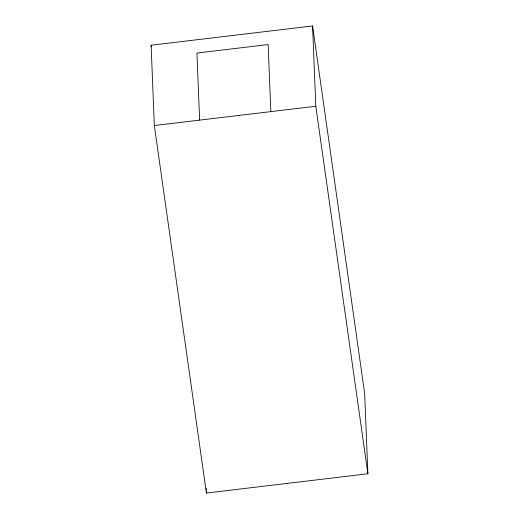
<?xml version="1.0" encoding="UTF-8"?>
<svg xmlns="http://www.w3.org/2000/svg" width="519" height="519" viewBox="0 0 519 519"><rect width="100%" height="100%" fill="white"/><g stroke="black" fill="none" stroke-linecap="round" stroke-linejoin="round"><path stroke-width="0.78" d="M151.113 45.231L312.581 25.95L364.662 393.467L367.887 473.769L206.419 493.05L154.338 125.533L151.113 45.231L151.34 46.84M154.338 125.533L315.805 106.252L312.581 25.95M315.805 106.252L367.887 473.769M270.84 111.624L268.141 44.55L196.928 53.055L199.627 120.129M206.231 488.23L206.296 489.839M206.361 491.441L206.419 493.05"/></g></svg>
